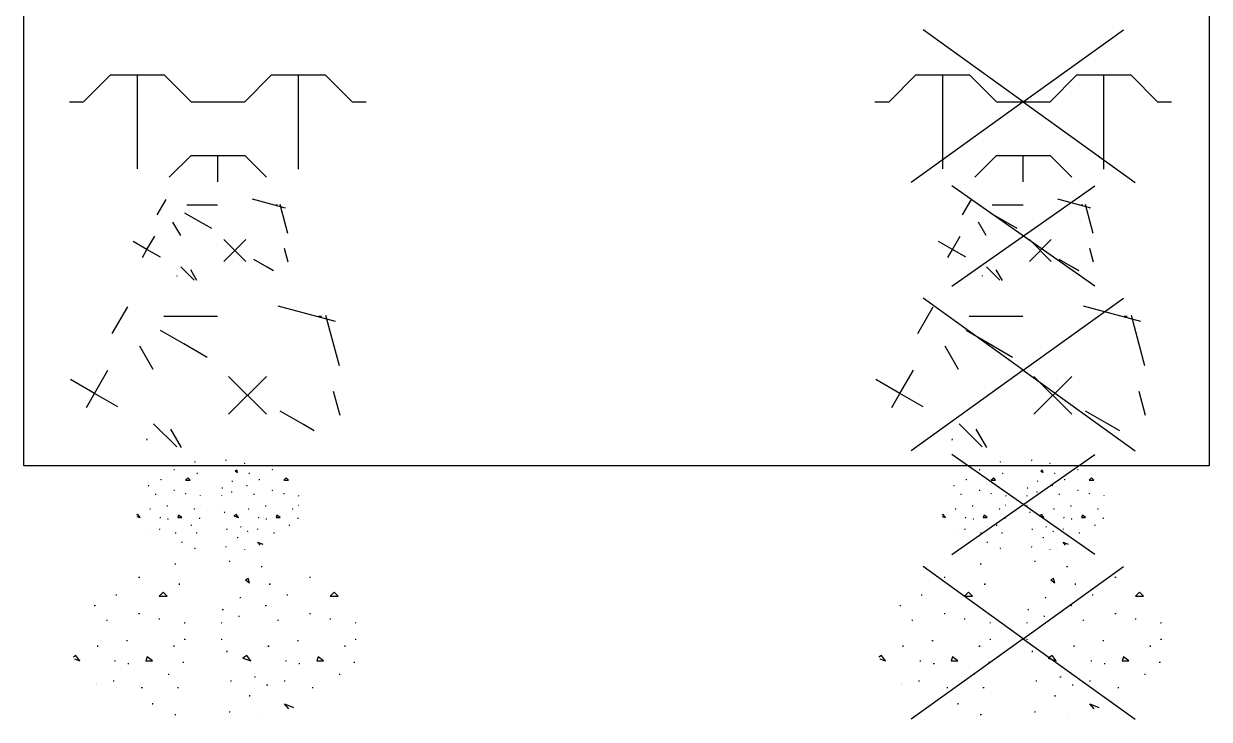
# Model space of a CAD drawing. Header units: metres. Extents: x -77 to 448, y 4806 to 5239.
# Drawn here: x -36.24 to -27.41, y 4982.4 to 4987.58 of the extents above; entities that cross this region are included whole.
import ezdxf
from ezdxf.enums import TextEntityAlignment as Align

# ---------------------------------------------------------------- set-up
doc = ezdxf.new("R2010")
doc.units = ezdxf.units.M
doc.layers.add('V-WE-VH-OPENVERHARDING_STRAATBAKSTEEN-S', color=90, linetype='Continuous', lineweight=25)
doc.styles.add('NLCS-ISO', font='NLCS-ISO.ttf')

# ---------------------------------------------------------------- blocks, each defined once
blk = doc.blocks.new('SVH-HALFVERHARDING_SCHELPEN-SO')
for p, q in [((-1.602, 2.786), (-1.572, 2.786)), ((-1.587, 2.801), (-1.587, 2.771)), ((0.415, 2.886), (0.445, 2.886)), ((0.43, 2.901), (0.43, 2.871)), ((1.615, 2.686), (1.645, 2.686)), ((1.63, 2.701), (1.63, 2.671)), ((-2.952, 2.286), (-2.922, 2.286)), ((-2.937, 2.301), (-2.937, 2.271)), ((1.13, 2.236), (1.03, 2.186)), ((1.18, 2.086), (1.13, 2.236)), ((3.415, 2.286), (3.445, 2.286)), ((3.43, 2.301), (3.43, 2.271)), ((-1.452, 2.036), (-1.422, 2.036)), ((-1.437, 2.051), (-1.437, 2.021)), ((1.03, 2.186), (1.18, 2.086)), ((1.915, 2.036), (1.945, 2.036)), ((1.93, 2.051), (1.93, 2.021)), ((-3.802, 1.636), (-3.772, 1.636)), ((-3.787, 1.651), (-3.787, 1.621)), ((-2.037, 1.736), (-2.187, 1.586)), ((-2.187, 1.586), (-1.887, 1.586)), ((-1.887, 1.586), (-2.037, 1.736)), ((0.815, 1.536), (0.845, 1.536)), ((0.83, 1.551), (0.83, 1.521)), ((2.565, 1.636), (2.595, 1.636)), ((2.58, 1.651), (2.58, 1.621)), ((4.33, 1.736), (4.18, 1.586)), ((4.18, 1.586), (4.48, 1.586)), ((4.48, 1.586), (4.33, 1.736)), ((-4.602, 1.236), (-4.572, 1.236)), ((-4.587, 1.251), (-4.587, 1.221)), ((-2.952, 0.936), (-2.922, 0.936)), ((-2.937, 0.951), (-2.937, 0.921)), ((0.165, 1.086), (0.195, 1.086)), ((0.18, 1.101), (0.18, 1.071)), ((1.765, 1.236), (1.795, 1.236)), ((1.78, 1.251), (1.78, 1.221)), ((3.415, 0.936), (3.445, 0.936)), ((3.43, 0.951), (3.43, 0.921)), ((-4.152, 0.686), (-4.122, 0.686)), ((-4.137, 0.701), (-4.137, 0.671)), ((-2.202, 0.736), (-2.172, 0.736)), ((-2.187, 0.751), (-2.187, 0.721)), ((-1.252, 0.586), (-1.237, 0.586)), ((-1.237, 0.601), (-1.237, 0.586)), ((0.13, 0.601), (0.13, 0.586)), ((0.13, 0.586), (0.145, 0.586)), ((0.765, 0.836), (0.795, 0.836)), ((0.78, 0.851), (0.78, 0.821)), ((2.215, 0.686), (2.245, 0.686)), ((2.23, 0.701), (2.23, 0.671)), ((4.165, 0.736), (4.195, 0.736)), ((4.18, 0.751), (4.18, 0.721)), ((5.115, 0.586), (5.13, 0.586)), ((5.13, 0.601), (5.13, 0.586)), ((-4.502, -0.274), (-4.472, -0.274)), ((-4.487, -0.259), (-4.487, -0.289)), ((-3.402, -0.074), (-3.372, -0.074)), ((-3.387, -0.059), (-3.387, -0.089)), ((-1.652, -0.274), (-1.622, -0.274)), ((-1.637, -0.259), (-1.637, -0.289)), ((-1.252, -0.024), (-1.237, -0.024)), ((-1.237, -0.024), (-1.237, -0.039)), ((0.13, -0.024), (0.145, -0.024)), ((0.13, -0.024), (0.13, -0.039)), ((1.865, -0.274), (1.895, -0.274)), ((1.88, -0.259), (1.88, -0.289)), ((2.965, -0.074), (2.995, -0.074)), ((2.98, -0.059), (2.98, -0.089)), ((4.715, -0.274), (4.745, -0.274)), ((4.73, -0.259), (4.73, -0.289)), ((5.115, -0.024), (5.13, -0.024)), ((5.13, -0.024), (5.13, -0.039)), ((-5.287, -0.624), (-5.377, -0.684)), ((-5.344, -0.755), (-5.137, -0.824)), ((-5.137, -0.824), (-5.287, -0.624)), ((-3.852, -0.824), (-3.822, -0.824)), ((-3.837, -0.809), (-3.837, -0.839)), ((-2.637, -0.674), (-2.687, -0.824)), ((-2.687, -0.824), (-2.437, -0.824)), ((-2.437, -0.824), (-2.637, -0.674)), ((-1.302, -0.874), (-1.272, -0.874)), ((-1.287, -0.859), (-1.287, -0.889)), ((0.315, -0.474), (0.345, -0.474)), ((0.33, -0.459), (0.33, -0.489)), ((1.08, -0.624), (0.93, -0.724)), ((0.93, -0.724), (1.23, -0.824)), ((1.23, -0.824), (1.08, -0.624)), ((2.515, -0.824), (2.545, -0.824)), ((2.53, -0.809), (2.53, -0.839)), ((3.73, -0.674), (3.68, -0.824)), ((3.68, -0.824), (3.93, -0.824)), ((3.93, -0.824), (3.73, -0.674)), ((5.065, -0.874), (5.095, -0.874)), ((5.08, -0.859), (5.08, -0.889)), ((-3.352, -0.924), (-3.322, -0.924)), ((-3.337, -0.909), (-3.337, -0.939)), ((-1.852, -1.324), (-1.822, -1.324)), ((-1.837, -1.309), (-1.837, -1.339)), ((3.015, -0.924), (3.045, -0.924)), ((3.03, -0.909), (3.03, -0.939)), ((4.515, -1.324), (4.545, -1.324)), ((4.53, -1.309), (4.53, -1.339)), ((-4.537, -1.709), (-4.537, -1.713)), ((-4.523, -1.724), (-4.522, -1.724)), ((-3.902, -1.574), (-3.872, -1.574)), ((-3.887, -1.559), (-3.887, -1.589)), ((0.465, -1.574), (0.495, -1.574)), ((0.48, -1.559), (0.48, -1.589)), ((1.365, -1.424), (1.395, -1.424)), ((1.38, -1.409), (1.38, -1.439)), ((1.815, -1.724), (1.845, -1.724)), ((1.83, -1.709), (1.83, -1.739)), ((2.465, -1.574), (2.495, -1.574)), ((2.48, -1.559), (2.48, -1.589)), ((-2.852, -1.824), (-2.822, -1.824)), ((-2.837, -1.809), (-2.837, -1.839)), ((-1.502, -1.824), (-1.472, -1.824)), ((-1.487, -1.809), (-1.487, -1.839)), ((1.165, -2.124), (1.195, -2.124)), ((1.18, -2.109), (1.18, -2.139)), ((3.515, -1.824), (3.545, -1.824)), ((3.53, -1.809), (3.53, -1.839)), ((-2.452, -2.424), (-2.422, -2.424)), ((-2.437, -2.409), (-2.437, -2.439)), ((2.642, -2.613), (2.48, -2.424)), ((2.48, -2.424), (2.818, -2.559)), ((-1.602, -2.824), (-1.572, -2.824)), ((-1.587, -2.809), (-1.587, -2.839)), ((0.415, -2.724), (0.445, -2.724)), ((0.43, -2.709), (0.43, -2.739)), ((1.63, -2.909), (1.63, -2.914))]:
    blk.add_line(p, q)
at = {"style": 'NLCS-ISO'}
blk.add_attdef('KLEUR', text='', height=1.8, dxfattribs=at).set_placement((6.525, 0), align=Align.MIDDLE_LEFT)
at = {"style": 'NLCS-ISO', "flags": 1}
blk.add_attdef('FUNCTIE', text='', height=1.8, dxfattribs=at).set_placement((0, -3.975), align=Align.TOP_CENTER)
blk = doc.blocks.new('SVH-HALFVERHARDING_SCHELPEN_KL-SO')
for p, q in [((-0.866, 1.592), (-0.849, 1.592)), ((-0.857, 1.6), (-0.857, 1.583)), ((0.294, 1.649), (0.311, 1.649)), ((0.302, 1.658), (0.302, 1.641)), ((0.984, 1.534), (1.001, 1.534)), ((0.992, 1.543), (0.992, 1.526)), ((-2.131, 0.93), (-2.114, 0.93)), ((-2.122, 0.939), (-2.122, 0.922)), ((-1.642, 1.304), (-1.625, 1.304)), ((-1.633, 1.313), (-1.633, 1.296)), ((-1.116, 0.988), (-1.202, 0.902)), ((-1.202, 0.902), (-1.03, 0.902)), ((-1.03, 0.902), (-1.116, 0.988)), ((-0.78, 1.16), (-0.762, 1.16)), ((-0.771, 1.169), (-0.771, 1.152)), ((0.705, 1.275), (0.647, 1.247)), ((0.647, 1.247), (0.734, 1.189)), ((0.734, 1.189), (0.705, 1.275)), ((1.156, 1.16), (1.173, 1.16)), ((1.165, 1.169), (1.165, 1.152)), ((1.53, 0.93), (1.547, 0.93)), ((1.539, 0.939), (1.539, 0.922)), ((2.019, 1.304), (2.036, 1.304)), ((2.027, 1.313), (2.027, 1.296)), ((2.545, 0.988), (2.459, 0.902)), ((2.459, 0.902), (2.631, 0.902)), ((2.631, 0.902), (2.545, 0.988)), ((-2.591, 0.7), (-2.574, 0.7)), ((-2.582, 0.709), (-2.582, 0.692)), ((-1.642, 0.528), (-1.625, 0.528)), ((-1.633, 0.537), (-1.633, 0.519)), ((0.15, 0.614), (0.167, 0.614)), ((0.159, 0.623), (0.159, 0.606)), ((0.495, 0.47), (0.512, 0.47)), ((0.504, 0.479), (0.504, 0.462)), ((0.524, 0.873), (0.541, 0.873)), ((0.532, 0.882), (0.532, 0.864)), ((1.07, 0.7), (1.087, 0.7)), ((1.079, 0.709), (1.079, 0.692)), ((2.019, 0.528), (2.036, 0.528)), ((2.027, 0.537), (2.027, 0.519)), ((-2.332, 0.384), (-2.315, 0.384)), ((-2.323, 0.393), (-2.323, 0.376)), ((-1.211, 0.413), (-1.194, 0.413)), ((-1.202, 0.422), (-1.202, 0.404)), ((-0.665, 0.327), (-0.656, 0.327)), ((-0.656, 0.335), (-0.656, 0.327)), ((0.13, 0.335), (0.13, 0.327)), ((0.13, 0.327), (0.138, 0.327)), ((1.329, 0.384), (1.346, 0.384)), ((1.337, 0.393), (1.337, 0.376)), ((2.45, 0.413), (2.467, 0.413)), ((2.459, 0.422), (2.459, 0.404)), ((2.996, 0.327), (3.005, 0.327)), ((3.005, 0.335), (3.005, 0.327)), ((-2.985, -0.369), (-3.037, -0.403)), ((-2.898, -0.484), (-2.985, -0.369)), ((-2.533, -0.168), (-2.516, -0.168)), ((-2.525, -0.159), (-2.525, -0.176)), ((-1.901, -0.053), (-1.884, -0.053)), ((-1.892, -0.044), (-1.892, -0.061)), ((-1.461, -0.398), (-1.49, -0.484)), ((-1.346, -0.484), (-1.461, -0.398)), ((-0.895, -0.168), (-0.877, -0.168)), ((-0.886, -0.159), (-0.886, -0.176)), ((-0.665, -0.024), (-0.656, -0.024)), ((-0.656, -0.024), (-0.656, -0.032)), ((0.13, -0.024), (0.138, -0.024)), ((0.13, -0.024), (0.13, -0.032)), ((0.236, -0.283), (0.253, -0.283)), ((0.245, -0.274), (0.245, -0.291)), ((0.676, -0.369), (0.59, -0.426)), ((0.59, -0.426), (0.762, -0.484)), ((0.762, -0.484), (0.676, -0.369)), ((1.127, -0.168), (1.145, -0.168)), ((1.136, -0.159), (1.136, -0.176)), ((1.76, -0.053), (1.777, -0.053)), ((1.769, -0.044), (1.769, -0.061)), ((2.2, -0.398), (2.171, -0.484)), ((2.315, -0.484), (2.2, -0.398)), ((2.766, -0.168), (2.783, -0.168)), ((2.775, -0.159), (2.775, -0.176)), ((2.996, -0.024), (3.005, -0.024)), ((3.005, -0.024), (3.005, -0.032)), ((-3.018, -0.444), (-2.898, -0.484)), ((-2.16, -0.484), (-2.142, -0.484)), ((-2.151, -0.475), (-2.151, -0.492)), ((-1.872, -0.541), (-1.855, -0.541)), ((-1.863, -0.533), (-1.863, -0.55)), ((-1.49, -0.484), (-1.346, -0.484)), ((-1.01, -0.771), (-0.992, -0.771)), ((-1.001, -0.763), (-1.001, -0.78)), ((-0.693, -0.513), (-0.676, -0.513)), ((-0.685, -0.504), (-0.685, -0.521)), ((0.84, -0.829), (0.857, -0.829)), ((0.849, -0.82), (0.849, -0.837)), ((1.501, -0.484), (1.518, -0.484)), ((1.51, -0.475), (1.51, -0.492)), ((1.789, -0.541), (1.806, -0.541)), ((1.797, -0.533), (1.797, -0.55)), ((2.171, -0.484), (2.315, -0.484)), ((2.651, -0.771), (2.668, -0.771)), ((2.66, -0.763), (2.66, -0.78)), ((2.967, -0.513), (2.985, -0.513)), ((2.976, -0.504), (2.976, -0.521)), ((-2.553, -0.993), (-2.553, -0.995)), ((-2.546, -1.001), (-2.545, -1.001)), ((-2.188, -0.915), (-2.171, -0.915)), ((-2.18, -0.906), (-2.18, -0.924)), ((-1.585, -1.059), (-1.567, -1.059)), ((-1.576, -1.05), (-1.576, -1.067)), ((-0.808, -1.059), (-0.791, -1.059)), ((-0.8, -1.05), (-0.8, -1.067)), ((0.322, -0.915), (0.34, -0.915)), ((0.331, -0.906), (0.331, -0.924)), ((0.725, -1.231), (0.742, -1.231)), ((0.734, -1.223), (0.734, -1.24)), ((1.099, -1.001), (1.116, -1.001)), ((1.107, -0.993), (1.107, -1.01)), ((1.472, -0.915), (1.49, -0.915)), ((1.481, -0.906), (1.481, -0.924)), ((2.076, -1.059), (2.093, -1.059)), ((2.085, -1.05), (2.085, -1.067)), ((-1.355, -1.404), (-1.337, -1.404)), ((-1.346, -1.395), (-1.346, -1.412)), ((-0.866, -1.634), (-0.849, -1.634)), ((-0.857, -1.625), (-0.857, -1.642)), ((0.294, -1.576), (0.311, -1.576)), ((0.302, -1.568), (0.302, -1.585)), ((0.992, -1.683), (0.992, -1.686)), ((1.574, -1.512), (1.481, -1.404)), ((1.481, -1.404), (1.675, -1.482))]:
    blk.add_line(p, q)
at = {"style": 'NLCS-ISO'}
blk.add_attdef('KLEUR', text='', height=1.8, dxfattribs=at).set_placement((4.38, -0.024), align=Align.MIDDLE_LEFT)
at = {"style": 'NLCS-ISO', "flags": 1}
blk.add_attdef('FUNCTIE', text='', height=1.8, dxfattribs=at).set_placement((0.13, -2.774), align=Align.TOP_CENTER)
blk = doc.blocks.new('SVH-HOUTSNIPPERS-SO')
for p, q in [((-3.933, 1.364), (-3.356, 2.363)), ((4.379, 1.814), (2.241, 2.387)), ((-2.016, 2.015), (-1.016, 2.015)), ((-1.016, 2.015), (-0.016, 2.015)), ((3.754, 2.015), (3.863, 2.015)), ((4.528, 0.159), (4.025, 2.038)), ((-1.268, 0.98), (-2.134, 1.48)), ((-2.41, 0.03), (-2.91, 0.896)), ((-0.402, 0.48), (-1.268, 0.98)), ((-4.593, -0.866), (-5.487, -0.35)), ((-4.593, -0.866), (-4.093, 0)), ((0.395, -1.641), (1.809, -0.227)), ((1.809, -1.641), (0.395, -0.227)), ((-4.892, -1.383), (-4.593, -0.866)), ((-3.727, -1.366), (-4.593, -0.866)), ((4.549, -1.688), (4.311, -0.798)), ((3.187, -2.026), (2.321, -1.526)), ((-1.531, -2.859), (-2.394, -1.995)), ((-1.355, -2.884), (-1.75, -2.2)), ((3.592, -2.26), (3.187, -2.026)), ((-2.652, -2.606), (-2.639, -2.556))]:
    blk.add_line(p, q)
at = {"style": 'NLCS-ISO'}
blk.add_attdef('KLEUR', text='', height=1.8, dxfattribs=at).set_placement((6.525, 0), align=Align.MIDDLE_LEFT)
at = {"style": 'NLCS-ISO', "flags": 1}
blk.add_attdef('FUNCTIE', text='', height=1.8, dxfattribs=at).set_placement((0, -3.975), align=Align.TOP_CENTER)
blk = doc.blocks.new('SVH-HOUTSNIPPERS_KL-SO')
for p, q in [((-2.261, 0.784), (-1.93, 1.359)), ((2.518, 1.043), (1.289, 1.373)), ((-1.159, 1.159), (-0.584, 1.159)), ((-0.584, 1.159), (-0.009, 1.159)), ((2.159, 1.159), (2.221, 1.159)), ((2.604, 0.092), (2.314, 1.172)), ((-1.386, 0.017), (-1.673, 0.515)), ((-0.729, 0.564), (-1.227, 0.851)), ((-0.231, 0.276), (-0.729, 0.564)), ((-2.641, -0.498), (-3.155, -0.201)), ((-2.641, -0.498), (-2.353, 0)), ((0.227, -0.944), (1.04, -0.131)), ((1.04, -0.944), (0.227, -0.131)), ((-2.813, -0.795), (-2.641, -0.498)), ((-2.143, -0.786), (-2.641, -0.498)), ((1.832, -1.165), (1.335, -0.878)), ((2.616, -0.971), (2.479, -0.459)), ((-0.88, -1.644), (-1.377, -1.147)), ((-0.779, -1.658), (-1.006, -1.265)), ((2.066, -1.3), (1.832, -1.165)), ((-1.525, -1.498), (-1.517, -1.47))]:
    blk.add_line(p, q)
at = {"style": 'NLCS-ISO'}
blk.add_attdef('KLEUR', text='', height=1.8, dxfattribs=at).set_placement((4.477, -0.131), align=Align.MIDDLE_LEFT)
at = {"style": 'NLCS-ISO', "flags": 1}
blk.add_attdef('FUNCTIE', text='', height=1.8, dxfattribs=at).set_placement((0.227, -2.881), align=Align.TOP_CENTER)
blk = doc.blocks.new('SVH-HSTEEN-SO')
for p, q in [((-5, 0), (-4, 1)), ((-4, 1), (-2, 1)), ((-3, 0), (-3, 1)), ((-1, 0), (-2, 1)), ((1, 0), (2, 1)), ((2, 1), (4, 1)), ((3, 0), (3, 1)), ((5, 0), (4, 1)), ((-5.525, 0), (-5, 0)), ((-3, -2.494), (-3, 0)), ((-1, 0), (0, 0)), ((0, 0), (1, 0)), ((3, -2.508), (3, 0)), ((5, 0), (5.525, 0)), ((-1.811, -2.811), (-1, -2)), ((-1, -2), (0, -2)), ((0, -2), (1, -2)), ((0, -2.975), (0, -2)), ((0, -2.975), (0, -2)), ((1.811, -2.811), (1, -2))]:
    blk.add_line(p, q)
at = {"style": 'NLCS-ISO'}
blk.add_attdef('KLEUR', text='', height=1.8, dxfattribs=at).set_placement((6.525, 0), align=Align.MIDDLE_LEFT)
at = {"style": 'NLCS-ISO', "flags": 1}
blk.add_attdef('FUNCTIE', text='', height=1.8, dxfattribs=at).set_placement((0, -3.975), align=Align.TOP_CENTER)
blk = doc.blocks.new('V-SVH-HALFVERHARDING_SCHELPEN-SO')
for p, q in [((0, 0), (-3.728, 2.684)), ((-1.602, 2.786), (-1.572, 2.786)), ((-1.587, 2.801), (-1.587, 2.771)), ((0, 0), (3.728, 2.684)), ((0.415, 2.886), (0.445, 2.886)), ((0.43, 2.901), (0.43, 2.871)), ((1.615, 2.686), (1.645, 2.686)), ((1.63, 2.701), (1.63, 2.671)), ((-2.952, 2.286), (-2.922, 2.286)), ((-2.937, 2.301), (-2.937, 2.271)), ((1.13, 2.236), (1.03, 2.186)), ((1.18, 2.086), (1.13, 2.236)), ((3.415, 2.286), (3.445, 2.286)), ((3.43, 2.301), (3.43, 2.271)), ((-1.452, 2.036), (-1.422, 2.036)), ((-1.437, 2.051), (-1.437, 2.021)), ((1.03, 2.186), (1.18, 2.086)), ((1.915, 2.036), (1.945, 2.036)), ((1.93, 2.051), (1.93, 2.021)), ((-3.802, 1.636), (-3.772, 1.636)), ((-3.787, 1.651), (-3.787, 1.621)), ((-2.037, 1.736), (-2.187, 1.586)), ((-2.187, 1.586), (-1.887, 1.586)), ((-1.887, 1.586), (-2.037, 1.736)), ((0.815, 1.536), (0.845, 1.536)), ((0.83, 1.551), (0.83, 1.521)), ((2.565, 1.636), (2.595, 1.636)), ((2.58, 1.651), (2.58, 1.621)), ((4.33, 1.736), (4.18, 1.586)), ((4.18, 1.586), (4.48, 1.586)), ((4.48, 1.586), (4.33, 1.736)), ((-4.602, 1.236), (-4.572, 1.236)), ((-4.587, 1.251), (-4.587, 1.221)), ((-2.952, 0.936), (-2.922, 0.936)), ((-2.937, 0.951), (-2.937, 0.921)), ((0.165, 1.086), (0.195, 1.086)), ((0.18, 1.101), (0.18, 1.071)), ((1.765, 1.236), (1.795, 1.236)), ((1.78, 1.251), (1.78, 1.221)), ((3.415, 0.936), (3.445, 0.936)), ((3.43, 0.951), (3.43, 0.921)), ((-4.152, 0.686), (-4.122, 0.686)), ((-4.137, 0.701), (-4.137, 0.671)), ((-2.202, 0.736), (-2.172, 0.736)), ((-2.187, 0.751), (-2.187, 0.721)), ((-1.252, 0.586), (-1.237, 0.586)), ((-1.237, 0.601), (-1.237, 0.586)), ((0.13, 0.601), (0.13, 0.586)), ((0.13, 0.586), (0.145, 0.586)), ((0.765, 0.836), (0.795, 0.836)), ((0.78, 0.851), (0.78, 0.821)), ((2.215, 0.686), (2.245, 0.686)), ((2.23, 0.701), (2.23, 0.671)), ((4.165, 0.736), (4.195, 0.736)), ((4.18, 0.751), (4.18, 0.721)), ((5.115, 0.586), (5.13, 0.586)), ((5.13, 0.601), (5.13, 0.586)), ((0, 0), (-4.172, -3.003)), ((-4.502, -0.274), (-4.472, -0.274)), ((-4.487, -0.259), (-4.487, -0.289)), ((-3.402, -0.074), (-3.372, -0.074)), ((-3.387, -0.059), (-3.387, -0.089)), ((-1.652, -0.274), (-1.622, -0.274)), ((-1.637, -0.259), (-1.637, -0.289)), ((-1.252, -0.024), (-1.237, -0.024)), ((-1.237, -0.024), (-1.237, -0.039)), ((0, 0), (4.172, -3.003)), ((0.13, -0.024), (0.145, -0.024)), ((0.13, -0.024), (0.13, -0.039)), ((1.865, -0.274), (1.895, -0.274)), ((1.88, -0.259), (1.88, -0.289)), ((2.965, -0.074), (2.995, -0.074)), ((2.98, -0.059), (2.98, -0.089)), ((4.715, -0.274), (4.745, -0.274)), ((4.73, -0.259), (4.73, -0.289)), ((5.115, -0.024), (5.13, -0.024)), ((5.13, -0.024), (5.13, -0.039)), ((-5.287, -0.624), (-5.377, -0.684)), ((-5.344, -0.755), (-5.137, -0.824)), ((-5.137, -0.824), (-5.287, -0.624)), ((-3.852, -0.824), (-3.822, -0.824)), ((-3.837, -0.809), (-3.837, -0.839)), ((-2.637, -0.674), (-2.687, -0.824)), ((-2.687, -0.824), (-2.437, -0.824)), ((-2.437, -0.824), (-2.637, -0.674)), ((-1.302, -0.874), (-1.272, -0.874)), ((-1.287, -0.859), (-1.287, -0.889)), ((0.315, -0.474), (0.345, -0.474)), ((0.33, -0.459), (0.33, -0.489)), ((1.08, -0.624), (0.93, -0.724)), ((0.93, -0.724), (1.23, -0.824)), ((1.23, -0.824), (1.08, -0.624)), ((2.515, -0.824), (2.545, -0.824)), ((2.53, -0.809), (2.53, -0.839)), ((3.73, -0.674), (3.68, -0.824)), ((3.68, -0.824), (3.93, -0.824)), ((3.93, -0.824), (3.73, -0.674)), ((5.065, -0.874), (5.095, -0.874)), ((5.08, -0.859), (5.08, -0.889)), ((-3.352, -0.924), (-3.322, -0.924)), ((-3.337, -0.909), (-3.337, -0.939)), ((-1.852, -1.324), (-1.822, -1.324)), ((-1.837, -1.309), (-1.837, -1.339)), ((3.015, -0.924), (3.045, -0.924)), ((3.03, -0.909), (3.03, -0.939)), ((4.515, -1.324), (4.545, -1.324)), ((4.53, -1.309), (4.53, -1.339)), ((-4.537, -1.709), (-4.537, -1.713)), ((-4.523, -1.724), (-4.522, -1.724)), ((-3.902, -1.574), (-3.872, -1.574)), ((-3.887, -1.559), (-3.887, -1.589)), ((0.465, -1.574), (0.495, -1.574)), ((0.48, -1.559), (0.48, -1.589)), ((1.365, -1.424), (1.395, -1.424)), ((1.38, -1.409), (1.38, -1.439)), ((1.815, -1.724), (1.845, -1.724)), ((1.83, -1.709), (1.83, -1.739)), ((2.465, -1.574), (2.495, -1.574)), ((2.48, -1.559), (2.48, -1.589)), ((-2.852, -1.824), (-2.822, -1.824)), ((-2.837, -1.809), (-2.837, -1.839)), ((-1.502, -1.824), (-1.472, -1.824)), ((-1.487, -1.809), (-1.487, -1.839)), ((1.165, -2.124), (1.195, -2.124)), ((1.18, -2.109), (1.18, -2.139)), ((3.515, -1.824), (3.545, -1.824)), ((3.53, -1.809), (3.53, -1.839)), ((-2.452, -2.424), (-2.422, -2.424)), ((-2.437, -2.409), (-2.437, -2.439)), ((2.642, -2.613), (2.48, -2.424)), ((2.48, -2.424), (2.818, -2.559)), ((-1.602, -2.824), (-1.572, -2.824)), ((-1.587, -2.809), (-1.587, -2.839)), ((0.415, -2.724), (0.445, -2.724)), ((0.43, -2.709), (0.43, -2.739)), ((1.63, -2.909), (1.63, -2.914))]:
    blk.add_line(p, q)
at = {"style": 'NLCS-ISO'}
blk.add_attdef('KLEUR', text='', height=1.8, dxfattribs=at).set_placement((6.525, 0), align=Align.MIDDLE_LEFT)
at = {"style": 'NLCS-ISO', "flags": 1}
blk.add_attdef('FUNCTIE', text='', height=1.8, dxfattribs=at).set_placement((0, -3.975), align=Align.TOP_CENTER)
blk = doc.blocks.new('V-SVH-HALFVERHARDING_SCHELPEN_KL-SO')
for p, q in [((-2.662, -1.864), (2.662, 1.864)), ((2.662, -1.864), (-2.662, 1.864)), ((-0.866, 1.592), (-0.849, 1.592)), ((-0.857, 1.6), (-0.857, 1.583)), ((0.294, 1.649), (0.311, 1.649)), ((0.302, 1.658), (0.302, 1.641)), ((0.984, 1.534), (1.001, 1.534)), ((0.992, 1.543), (0.992, 1.526)), ((-2.131, 0.93), (-2.114, 0.93)), ((-2.122, 0.939), (-2.122, 0.922)), ((-1.642, 1.304), (-1.625, 1.304)), ((-1.633, 1.313), (-1.633, 1.296)), ((-1.116, 0.988), (-1.202, 0.902)), ((-1.202, 0.902), (-1.03, 0.902)), ((-1.03, 0.902), (-1.116, 0.988)), ((-0.78, 1.16), (-0.762, 1.16)), ((-0.771, 1.169), (-0.771, 1.152)), ((0.705, 1.275), (0.647, 1.247)), ((0.647, 1.247), (0.734, 1.189)), ((0.734, 1.189), (0.705, 1.275)), ((1.156, 1.16), (1.173, 1.16)), ((1.165, 1.169), (1.165, 1.152)), ((1.53, 0.93), (1.547, 0.93)), ((1.539, 0.939), (1.539, 0.922)), ((2.019, 1.304), (2.036, 1.304)), ((2.027, 1.313), (2.027, 1.296)), ((2.545, 0.988), (2.459, 0.902)), ((2.459, 0.902), (2.631, 0.902)), ((2.631, 0.902), (2.545, 0.988)), ((-2.591, 0.7), (-2.574, 0.7)), ((-2.582, 0.709), (-2.582, 0.692)), ((-1.642, 0.528), (-1.625, 0.528)), ((-1.633, 0.537), (-1.633, 0.519)), ((0.15, 0.614), (0.167, 0.614)), ((0.159, 0.623), (0.159, 0.606)), ((0.495, 0.47), (0.512, 0.47)), ((0.504, 0.479), (0.504, 0.462)), ((0.524, 0.873), (0.541, 0.873)), ((0.532, 0.882), (0.532, 0.864)), ((1.07, 0.7), (1.087, 0.7)), ((1.079, 0.709), (1.079, 0.692)), ((2.019, 0.528), (2.036, 0.528)), ((2.027, 0.537), (2.027, 0.519)), ((-2.332, 0.384), (-2.315, 0.384)), ((-2.323, 0.393), (-2.323, 0.376)), ((-1.211, 0.413), (-1.194, 0.413)), ((-1.202, 0.422), (-1.202, 0.404)), ((-0.665, 0.327), (-0.656, 0.327)), ((-0.656, 0.335), (-0.656, 0.327)), ((0.13, 0.335), (0.13, 0.327)), ((0.13, 0.327), (0.138, 0.327)), ((1.329, 0.384), (1.346, 0.384)), ((1.337, 0.393), (1.337, 0.376)), ((2.45, 0.413), (2.467, 0.413)), ((2.459, 0.422), (2.459, 0.404)), ((2.996, 0.327), (3.005, 0.327)), ((3.005, 0.335), (3.005, 0.327)), ((-2.985, -0.369), (-3.037, -0.403)), ((-2.898, -0.484), (-2.985, -0.369)), ((-2.533, -0.168), (-2.516, -0.168)), ((-2.525, -0.159), (-2.525, -0.176)), ((-1.901, -0.053), (-1.884, -0.053)), ((-1.892, -0.044), (-1.892, -0.061)), ((-1.461, -0.398), (-1.49, -0.484)), ((-1.346, -0.484), (-1.461, -0.398)), ((-0.895, -0.168), (-0.877, -0.168)), ((-0.886, -0.159), (-0.886, -0.176)), ((-0.665, -0.024), (-0.656, -0.024)), ((-0.656, -0.024), (-0.656, -0.032)), ((0.13, -0.024), (0.138, -0.024)), ((0.13, -0.024), (0.13, -0.032)), ((0.236, -0.283), (0.253, -0.283)), ((0.245, -0.274), (0.245, -0.291)), ((0.676, -0.369), (0.59, -0.426)), ((0.59, -0.426), (0.762, -0.484)), ((0.762, -0.484), (0.676, -0.369)), ((1.127, -0.168), (1.145, -0.168)), ((1.136, -0.159), (1.136, -0.176)), ((1.76, -0.053), (1.777, -0.053)), ((1.769, -0.044), (1.769, -0.061)), ((2.2, -0.398), (2.171, -0.484)), ((2.315, -0.484), (2.2, -0.398)), ((2.766, -0.168), (2.783, -0.168)), ((2.775, -0.159), (2.775, -0.176)), ((2.996, -0.024), (3.005, -0.024)), ((3.005, -0.024), (3.005, -0.032)), ((-3.018, -0.444), (-2.898, -0.484)), ((-2.16, -0.484), (-2.142, -0.484)), ((-2.151, -0.475), (-2.151, -0.492)), ((-1.872, -0.541), (-1.855, -0.541)), ((-1.863, -0.533), (-1.863, -0.55)), ((-1.49, -0.484), (-1.346, -0.484)), ((-1.01, -0.771), (-0.992, -0.771)), ((-1.001, -0.763), (-1.001, -0.78)), ((-0.693, -0.513), (-0.676, -0.513)), ((-0.685, -0.504), (-0.685, -0.521)), ((0.84, -0.829), (0.857, -0.829)), ((0.849, -0.82), (0.849, -0.837)), ((1.501, -0.484), (1.518, -0.484)), ((1.51, -0.475), (1.51, -0.492)), ((1.789, -0.541), (1.806, -0.541)), ((1.797, -0.533), (1.797, -0.55)), ((2.171, -0.484), (2.315, -0.484)), ((2.651, -0.771), (2.668, -0.771)), ((2.66, -0.763), (2.66, -0.78)), ((2.967, -0.513), (2.985, -0.513)), ((2.976, -0.504), (2.976, -0.521)), ((-2.553, -0.993), (-2.553, -0.995)), ((-2.546, -1.001), (-2.545, -1.001)), ((-2.188, -0.915), (-2.171, -0.915)), ((-2.18, -0.906), (-2.18, -0.924)), ((-1.585, -1.059), (-1.567, -1.059)), ((-1.576, -1.05), (-1.576, -1.067)), ((-0.808, -1.059), (-0.791, -1.059)), ((-0.8, -1.05), (-0.8, -1.067)), ((0.322, -0.915), (0.34, -0.915)), ((0.331, -0.906), (0.331, -0.924)), ((0.725, -1.231), (0.742, -1.231)), ((0.734, -1.223), (0.734, -1.24)), ((1.099, -1.001), (1.116, -1.001)), ((1.107, -0.993), (1.107, -1.01)), ((1.472, -0.915), (1.49, -0.915)), ((1.481, -0.906), (1.481, -0.924)), ((2.076, -1.059), (2.093, -1.059)), ((2.085, -1.05), (2.085, -1.067)), ((-1.355, -1.404), (-1.337, -1.404)), ((-1.346, -1.395), (-1.346, -1.412)), ((-0.866, -1.634), (-0.849, -1.634)), ((-0.857, -1.625), (-0.857, -1.642)), ((0.294, -1.576), (0.311, -1.576)), ((0.302, -1.568), (0.302, -1.585)), ((0.992, -1.683), (0.992, -1.686)), ((1.574, -1.512), (1.481, -1.404)), ((1.481, -1.404), (1.675, -1.482))]:
    blk.add_line(p, q)
at = {"style": 'NLCS-ISO'}
blk.add_attdef('KLEUR', text='', height=1.8, dxfattribs=at).set_placement((4.38, -0.024), align=Align.MIDDLE_LEFT)
at = {"style": 'NLCS-ISO', "flags": 1}
blk.add_attdef('FUNCTIE', text='', height=1.8, dxfattribs=at).set_placement((0.13, -2.774), align=Align.TOP_CENTER)
blk = doc.blocks.new('V-SVH-HOUTSNIPPERS-SO')
for p, q in [((0, 0), (-3.728, 2.684)), ((0, 0), (3.728, 2.684)), ((-3.933, 1.364), (-3.356, 2.363)), ((4.379, 1.814), (2.241, 2.387)), ((-2.016, 2.015), (-1.016, 2.015)), ((-1.016, 2.015), (-0.016, 2.015)), ((3.754, 2.015), (3.863, 2.015)), ((4.528, 0.159), (4.025, 2.038)), ((-1.268, 0.98), (-2.134, 1.48)), ((-2.41, 0.03), (-2.91, 0.896)), ((-0.402, 0.48), (-1.268, 0.98)), ((0, 0), (-4.172, -3.003)), ((-4.593, -0.866), (-5.487, -0.35)), ((-4.593, -0.866), (-4.093, 0)), ((0, 0), (4.172, -3.003)), ((0.395, -1.641), (1.809, -0.227)), ((1.809, -1.641), (0.395, -0.227)), ((-4.892, -1.383), (-4.593, -0.866)), ((-3.727, -1.366), (-4.593, -0.866)), ((4.549, -1.688), (4.311, -0.798)), ((3.187, -2.026), (2.321, -1.526)), ((-1.531, -2.859), (-2.394, -1.995)), ((-1.355, -2.884), (-1.75, -2.2)), ((3.592, -2.26), (3.187, -2.026)), ((-2.652, -2.606), (-2.639, -2.556))]:
    blk.add_line(p, q)
at = {"style": 'NLCS-ISO'}
blk.add_attdef('KLEUR', text='', height=1.8, dxfattribs=at).set_placement((6.525, 0), align=Align.MIDDLE_LEFT)
at = {"style": 'NLCS-ISO', "flags": 1}
blk.add_attdef('FUNCTIE', text='', height=1.8, dxfattribs=at).set_placement((0, -3.975), align=Align.TOP_CENTER)
blk = doc.blocks.new('V-SVH-HOUTSNIPPERS_KL-SO')
for p, q in [((-2.662, -1.864), (2.662, 1.864)), ((2.662, -1.864), (-2.662, 1.864)), ((-2.261, 0.784), (-1.93, 1.359)), ((2.518, 1.043), (1.289, 1.373)), ((-1.159, 1.159), (-0.584, 1.159)), ((-0.584, 1.159), (-0.009, 1.159)), ((2.159, 1.159), (2.221, 1.159)), ((2.604, 0.092), (2.314, 1.172)), ((-1.386, 0.017), (-1.673, 0.515)), ((-0.729, 0.564), (-1.227, 0.851)), ((-0.231, 0.276), (-0.729, 0.564)), ((-2.641, -0.498), (-3.155, -0.201)), ((-2.641, -0.498), (-2.353, 0)), ((0.227, -0.944), (1.04, -0.131)), ((1.04, -0.944), (0.227, -0.131)), ((-2.813, -0.795), (-2.641, -0.498)), ((-2.143, -0.786), (-2.641, -0.498)), ((1.832, -1.165), (1.335, -0.878)), ((2.616, -0.971), (2.479, -0.459)), ((-0.88, -1.644), (-1.377, -1.147)), ((-0.779, -1.658), (-1.006, -1.265)), ((2.066, -1.3), (1.832, -1.165)), ((-1.525, -1.498), (-1.517, -1.47))]:
    blk.add_line(p, q)
at = {"style": 'NLCS-ISO'}
blk.add_attdef('KLEUR', text='', height=1.8, dxfattribs=at).set_placement((4.477, -0.131), align=Align.MIDDLE_LEFT)
at = {"style": 'NLCS-ISO', "flags": 1}
blk.add_attdef('FUNCTIE', text='', height=1.8, dxfattribs=at).set_placement((0.227, -2.881), align=Align.TOP_CENTER)
blk = doc.blocks.new('V-SVH-HSTEEN-SO')
for p, q in [((0, 0), (-3.728, 2.684)), ((0, 0), (3.728, 2.684)), ((-5, 0), (-4, 1)), ((-4, 1), (-2, 1)), ((-3, 0), (-3, 1)), ((-1, 0), (-2, 1)), ((1, 0), (2, 1)), ((2, 1), (4, 1)), ((3, 0), (3, 1)), ((5, 0), (4, 1)), ((-5.525, 0), (-5, 0)), ((0, 0), (-4.172, -3.003)), ((-3, -2.494), (-3, 0)), ((-1, 0), (0, 0)), ((0, 0), (1, 0)), ((3, -2.508), (3, 0)), ((5, 0), (5.525, 0)), ((0, 0), (4.172, -3.003)), ((-1.811, -2.811), (-1, -2)), ((-1, -2), (0, -2)), ((0, -2), (1, -2)), ((0, -2.975), (0, -2)), ((0, -2.975), (0, -2)), ((1.811, -2.811), (1, -2))]:
    blk.add_line(p, q)
at = {"style": 'NLCS-ISO'}
blk.add_attdef('KLEUR', text='', height=1.8, dxfattribs=at).set_placement((6.525, 0), align=Align.MIDDLE_LEFT)
at = {"style": 'NLCS-ISO', "flags": 1}
blk.add_attdef('FUNCTIE', text='', height=1.8, dxfattribs=at).set_placement((0, -3.975), align=Align.TOP_CENTER)

msp = doc.modelspace()

# ---------------------------------------------------------------- linework, layer by layer
at = {"color": 2}
msp.add_lwpolyline([(-36.245, 4988.2892), (-27.413, 4988.2892), (-27.413, 4984.2853), (-36.245, 4984.2853)], close=True, dxfattribs=at)

# ---------------------------------------------------------------- block references
at = {"layer": 'V-WE-VH-OPENVERHARDING_STRAATBAKSTEEN-S', "xscale": 0.2, "yscale": 0.2, "zscale": 0.2}
for name, p in [('V-SVH-HSTEEN-SO', (-28.7985, 4986.9979)), ('SVH-HSTEEN-SO', (-34.7985, 4986.9979)), ('V-SVH-HOUTSNIPPERS_KL-SO', (-28.7985, 4985.9979)), ('SVH-HOUTSNIPPERS_KL-SO', (-34.7985, 4985.9979)), ('SVH-HOUTSNIPPERS-SO', (-34.7985, 4984.9979)), ('V-SVH-HOUTSNIPPERS-SO', (-28.7985, 4984.9979)), ('SVH-HALFVERHARDING_SCHELPEN_KL-SO', (-34.7985, 4983.9979)), ('V-SVH-HALFVERHARDING_SCHELPEN_KL-SO', (-28.7985, 4983.9979)), ('SVH-HALFVERHARDING_SCHELPEN-SO', (-34.7985, 4982.9979)), ('V-SVH-HALFVERHARDING_SCHELPEN-SO', (-28.7985, 4982.9979))]:
    msp.add_blockref(name, p, dxfattribs=at)

doc.saveas('drawing.dxf')
